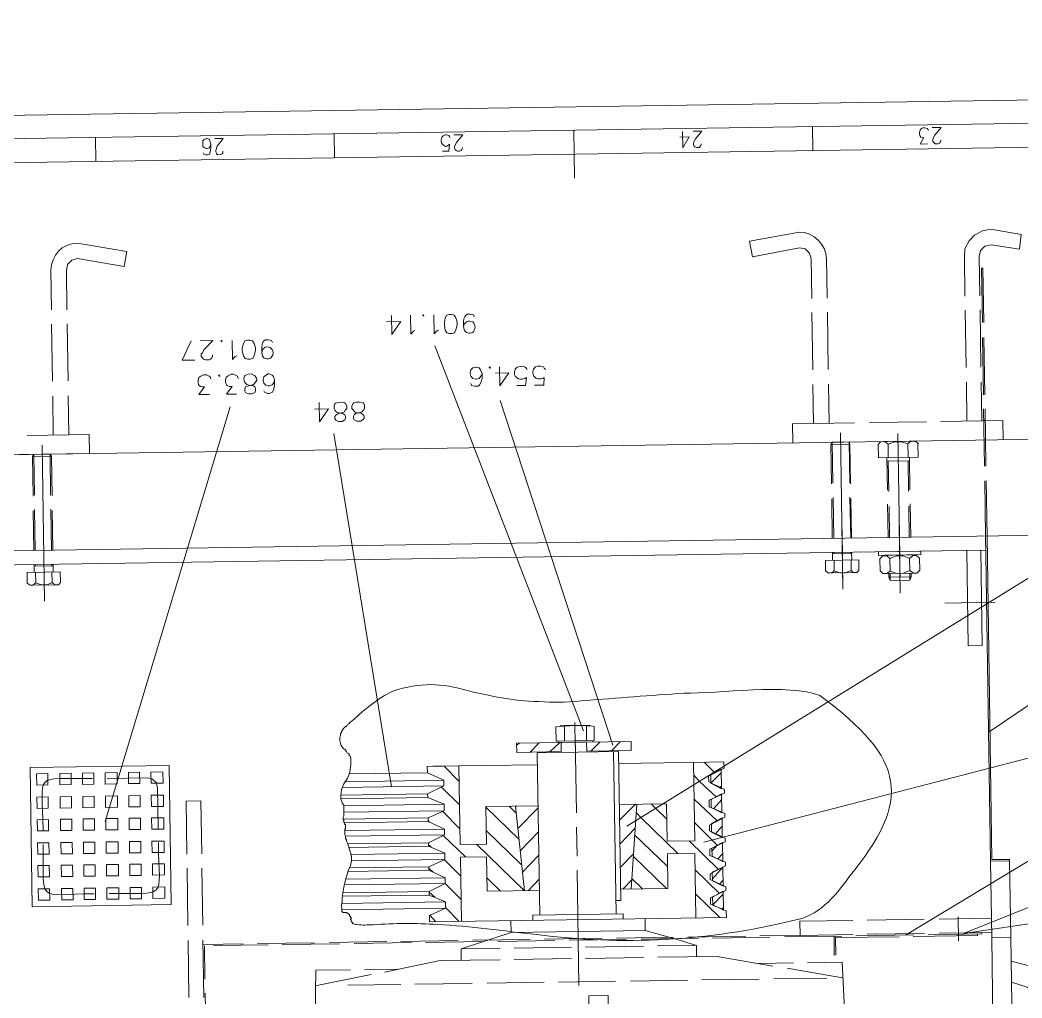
# Model space of a CAD drawing. Header units: millimetres. Extents: x -48 to 5523, y -114 to 5147.
# Drawn here: x -43.624 to -42.442, y -112.062 to -110.909 of the extents above; entities that cross this region are included whole.
import ezdxf

# ---------------------------------------------------------------- set-up
doc = ezdxf.new("R2010")
doc.units = ezdxf.units.MM
doc.layers.add('PDF_Geometry', color=7, linetype='Continuous')

msp = doc.modelspace()

# ---------------------------------------------------------------- linework, layer by layer
at = {"layer": 'PDF_Geometry', "lineweight": 13}
for points in [[(-47.5984, -114.4313), (-47.6491, -111.0825), (-36.2071, -110.9093), (-36.1564, -114.258)], [(-47.5713, -114.4034), (-47.6212, -111.1096), (-36.2909, -110.938), (-36.241, -114.2318)], [(-47.5434, -114.3747), (-47.5925, -111.1375), (-36.3188, -110.9668), (-36.2697, -114.2039)], [(-43.1148, -111.2789), (-43.1115, -111.278), (-43.1099, -111.2747), (-43.1083, -111.2688), (-43.1083, -111.2655), (-43.1101, -111.2605), (-43.1118, -111.2572), (-43.1152, -111.2564), (-43.1177, -111.2564), (-43.121, -111.2573), (-43.1226, -111.2607), (-43.1233, -111.2657), (-43.1233, -111.269), (-43.1224, -111.2749), (-43.1207, -111.2782), (-43.1173, -111.2789)], [(-43.3527, -111.3092), (-43.3494, -111.3083), (-43.3478, -111.3049), (-43.3462, -111.2991), (-43.3462, -111.2957), (-43.348, -111.2908), (-43.3497, -111.2875), (-43.3531, -111.2867), (-43.3556, -111.2867), (-43.3589, -111.2876), (-43.3605, -111.291), (-43.3621, -111.296), (-43.362, -111.2993), (-43.3603, -111.3051), (-43.3586, -111.3084), (-43.3552, -111.3092)], [(-43.3504, -111.35), (-43.3471, -111.3483), (-43.3463, -111.3466), (-43.3464, -111.3441), (-43.3472, -111.3416), (-43.3489, -111.3408), (-43.3539, -111.34), (-43.3564, -111.3392), (-43.359, -111.3368), (-43.3598, -111.3343), (-43.3599, -111.3318), (-43.3591, -111.3293), (-43.3583, -111.3284), (-43.3549, -111.3267), (-43.3508, -111.3266), (-43.3474, -111.3283), (-43.3466, -111.3291), (-43.3449, -111.3316), (-43.3448, -111.3341), (-43.3481, -111.3391), (-43.3514, -111.34), (-43.3556, -111.3409), (-43.3581, -111.3418), (-43.3588, -111.3443), (-43.3588, -111.3468), (-43.358, -111.3484), (-43.3546, -111.35)], [(-43.2441, -111.3825), (-43.2408, -111.3808), (-43.24, -111.3791), (-43.24, -111.3766), (-43.2409, -111.375), (-43.2434, -111.3734), (-43.2476, -111.3726), (-43.2509, -111.3718), (-43.2526, -111.3693), (-43.2535, -111.3677), (-43.2535, -111.3643), (-43.2527, -111.3618), (-43.2519, -111.361), (-43.2486, -111.3601), (-43.2444, -111.36), (-43.2411, -111.3608), (-43.2402, -111.3616), (-43.2385, -111.3641), (-43.2385, -111.3675), (-43.2401, -111.3691), (-43.2418, -111.3717), (-43.2451, -111.3726), (-43.2492, -111.3735), (-43.2517, -111.3752), (-43.2525, -111.3768), (-43.2525, -111.3793), (-43.2516, -111.381), (-43.2483, -111.3826)], [(-43.2224, -111.3822), (-43.2191, -111.3805), (-43.2183, -111.3788), (-43.2183, -111.3763), (-43.2192, -111.3747), (-43.2217, -111.373), (-43.2259, -111.3723), (-43.2293, -111.3715), (-43.231, -111.369), (-43.2327, -111.3674), (-43.2327, -111.364), (-43.2311, -111.3615), (-43.2303, -111.3607), (-43.2269, -111.3598), (-43.2228, -111.3597), (-43.2194, -111.3605), (-43.2186, -111.3613), (-43.2177, -111.3638), (-43.2177, -111.3671), (-43.2185, -111.3688), (-43.2209, -111.3714), (-43.2234, -111.3722), (-43.2284, -111.3731), (-43.23, -111.3748), (-43.2308, -111.3765), (-43.2308, -111.379), (-43.23, -111.3807), (-43.2266, -111.3823)], [(-42.6563, -111.3961), (-42.6535, -111.5803)], [(-42.5888, -111.3968), (-42.5866, -111.5418)], [(-43.5419, -111.4204), (-43.7902, -111.4241)], [(-42.5616, -111.5397), (-42.5617, -111.5356), (-42.6117, -111.5363), (-42.6116, -111.5405)], [(-42.6099, -111.5446), (-42.6066, -111.5412), (-42.6016, -111.5412), (-42.5982, -111.5444), (-42.598, -111.5586), (-42.6013, -111.562), (-42.6063, -111.5621), (-42.6097, -111.5588)], [(-42.563, -111.5581), (-42.5632, -111.5439), (-42.5666, -111.5406), (-42.5708, -111.5407), (-42.5749, -111.5441), (-42.5747, -111.5583), (-42.5705, -111.5615), (-42.5663, -111.5615)], [(-43.4455, -111.9523), (-43.448, -111.7882), (-43.6121, -111.7907), (-43.6096, -111.9548)], [(-42.8092, -111.8093), (-42.7966, -111.8158), (-42.797, -111.7925), (-42.8094, -111.7993)], [(-43.591, -111.8112), (-43.5912, -111.7978), (-43.6045, -111.798), (-43.6043, -111.8114)], [(-43.5635, -111.8108), (-43.5637, -111.7974), (-43.577, -111.7976), (-43.5768, -111.811)], [(-43.5368, -111.8104), (-43.537, -111.797), (-43.5503, -111.7972), (-43.5501, -111.8106)], [(-43.5093, -111.8099), (-43.5095, -111.7966), (-43.5237, -111.7968), (-43.5235, -111.8102)], [(-43.4827, -111.8095), (-43.4829, -111.7962), (-43.4962, -111.7964), (-43.496, -111.8097)], [(-43.4552, -111.8091), (-43.4554, -111.7958), (-43.4695, -111.796), (-43.4693, -111.8093)], [(-43.5906, -111.8387), (-43.5908, -111.8253), (-43.6041, -111.8255), (-43.6039, -111.8389)], [(-43.5631, -111.8383), (-43.5633, -111.8249), (-43.5766, -111.8251), (-43.5764, -111.8385)], [(-43.5364, -111.8379), (-43.5366, -111.8245), (-43.5499, -111.8247), (-43.5497, -111.8381)], [(-43.5089, -111.8374), (-43.5091, -111.8241), (-43.5233, -111.8243), (-43.5231, -111.8377)], [(-43.4822, -111.837), (-43.4824, -111.8237), (-43.4958, -111.8239), (-43.4956, -111.8372)], [(-43.4547, -111.8366), (-43.4549, -111.8233), (-43.4691, -111.8235), (-43.4689, -111.8368)], [(-42.8088, -111.8377), (-42.7962, -111.8441), (-42.7966, -111.8216), (-42.809, -111.8285)], [(-43.5627, -111.8649), (-43.5629, -111.8516), (-43.5762, -111.8518), (-43.576, -111.8651)], [(-43.536, -111.8645), (-43.5362, -111.8512), (-43.5495, -111.8514), (-43.5493, -111.8647)], [(-43.5085, -111.8641), (-43.5087, -111.8508), (-43.5229, -111.851), (-43.5227, -111.8643)], [(-43.4818, -111.8637), (-43.482, -111.8504), (-43.4954, -111.8506), (-43.4952, -111.8639)], [(-43.4543, -111.8633), (-43.4545, -111.8499), (-43.4687, -111.8502), (-43.4685, -111.8635)], [(-42.8084, -111.8668), (-42.7958, -111.8733), (-42.7961, -111.85), (-42.8085, -111.8568)], [(-43.5902, -111.8653), (-43.5904, -111.852), (-43.6037, -111.8522), (-43.6035, -111.8655)], [(-43.5897, -111.8928), (-43.5899, -111.8795), (-43.6033, -111.8797), (-43.6031, -111.893)], [(-43.5622, -111.8924), (-43.5624, -111.8791), (-43.5758, -111.8793), (-43.5756, -111.8926)], [(-43.5356, -111.892), (-43.5358, -111.8787), (-43.5491, -111.8789), (-43.5489, -111.8922)], [(-43.5081, -111.8916), (-43.5083, -111.8783), (-43.5224, -111.8785), (-43.5222, -111.8918)], [(-43.4814, -111.8912), (-43.4816, -111.8779), (-43.4949, -111.8781), (-43.4947, -111.8914)], [(-43.4539, -111.8908), (-43.4541, -111.8774), (-43.4683, -111.8777), (-43.4681, -111.891)], [(-42.8079, -111.8952), (-42.7953, -111.9016), (-42.7957, -111.8791), (-42.8081, -111.886)], [(-43.5893, -111.9195), (-43.5895, -111.9062), (-43.6029, -111.9064), (-43.6027, -111.9197)], [(-43.5618, -111.9191), (-43.562, -111.9057), (-43.5754, -111.906), (-43.5752, -111.9193)], [(-43.5352, -111.9187), (-43.5354, -111.9053), (-43.5487, -111.9055), (-43.5485, -111.9189)], [(-43.5077, -111.9183), (-43.5079, -111.9049), (-43.522, -111.9051), (-43.5218, -111.9185)], [(-43.481, -111.9179), (-43.4812, -111.9045), (-43.4945, -111.9047), (-43.4943, -111.9181)], [(-43.4535, -111.9174), (-43.4537, -111.9041), (-43.4679, -111.9043), (-43.4677, -111.9177)], [(-42.8075, -111.9243), (-42.7949, -111.9308), (-42.7952, -111.9083), (-42.8077, -111.9143)], [(-43.5889, -111.947), (-43.5891, -111.9337), (-43.6024, -111.9339), (-43.6022, -111.9472)], [(-43.5614, -111.9466), (-43.5616, -111.9332), (-43.575, -111.9334), (-43.5747, -111.9468)], [(-43.5348, -111.9462), (-43.535, -111.9328), (-43.5483, -111.933), (-43.5481, -111.9464)], [(-43.5073, -111.9458), (-43.5075, -111.9324), (-43.5216, -111.9326), (-43.5214, -111.946)], [(-43.4806, -111.9454), (-43.4808, -111.932), (-43.4941, -111.9322), (-43.4939, -111.9456)], [(-43.4531, -111.9449), (-43.4533, -111.9316), (-43.4675, -111.9318), (-43.4673, -111.9452)], [(-42.9274, -112.2628), (-42.9499, -112.2632), (-42.953, -112.0599), (-42.9305, -112.0595)]]:
    msp.add_lwpolyline(points, close=True, dxfattribs=at)
for points in [[(-42.6889, -111.0633), (-42.6893, -111.0349)], [(-42.554, -111.0554), (-42.5623, -111.0555), (-42.5582, -111.0479), (-42.5599, -111.048), (-42.5616, -111.0472), (-42.5624, -111.0463), (-42.5633, -111.0439), (-42.5633, -111.0422), (-42.5626, -111.0388), (-42.5609, -111.0372), (-42.5593, -111.0363), (-42.5568, -111.0363), (-42.5542, -111.0371), (-42.5534, -111.0379), (-42.5525, -111.0395)], [(-42.5382, -111.051), (-42.5382, -111.0518), (-42.539, -111.0535), (-42.5398, -111.0543), (-42.5415, -111.0552), (-42.5448, -111.0552), (-42.5465, -111.0536), (-42.5474, -111.052), (-42.5474, -111.0503), (-42.5466, -111.0478), (-42.545, -111.0452), (-42.5376, -111.036), (-42.5484, -111.0361)], [(-43.5346, -111.0761), (-43.535, -111.0477)], [(-43.253, -111.0718), (-43.2534, -111.0435)], [(-43.1256, -111.064), (-43.1181, -111.0639), (-43.1174, -111.0556), (-43.1182, -111.0564), (-43.1207, -111.0581), (-43.1223, -111.0582), (-43.1248, -111.0565), (-43.1265, -111.0549), (-43.1274, -111.0524), (-43.1274, -111.0507), (-43.1267, -111.0474), (-43.125, -111.0457), (-43.1225, -111.0448), (-43.1209, -111.0448), (-43.1183, -111.0456), (-43.1175, -111.0464), (-43.1166, -111.0481)], [(-43.1023, -111.0595), (-43.1023, -111.0604), (-43.1031, -111.062), (-43.1039, -111.0629), (-43.1056, -111.0637), (-43.1081, -111.0638), (-43.1097, -111.063), (-43.1106, -111.0621), (-43.1115, -111.0605), (-43.1115, -111.0588), (-43.1107, -111.0563), (-43.1091, -111.0538), (-43.1017, -111.0445), (-43.1125, -111.0447)], [(-42.9705, -111.0675), (-42.9709, -111.0392), (-42.9701, -111.0959)], [(-42.8426, -111.0406), (-42.8423, -111.0598), (-42.835, -111.0471), (-42.8458, -111.0473)], [(-42.8207, -111.0553), (-42.8207, -111.0561), (-42.8215, -111.0578), (-42.8223, -111.0586), (-42.8231, -111.0595), (-42.8264, -111.0595), (-42.8281, -111.0587), (-42.829, -111.0579), (-42.8298, -111.0562), (-42.8298, -111.0546), (-42.829, -111.0521), (-42.8274, -111.0495), (-42.8201, -111.0402), (-42.8301, -111.0404)], [(-43.4081, -111.0658), (-43.4072, -111.0675), (-43.4047, -111.0683), (-43.403, -111.0682), (-43.4005, -111.0674), (-43.3998, -111.0649), (-43.399, -111.0598), (-43.3991, -111.0557), (-43.4, -111.0515), (-43.4008, -111.0499), (-43.4033, -111.0491), (-43.4042, -111.0491), (-43.4066, -111.05), (-43.4083, -111.0517), (-43.4082, -111.0583), (-43.4065, -111.06), (-43.404, -111.0608), (-43.4031, -111.0607), (-43.4007, -111.0599), (-43.3999, -111.0582), (-43.3991, -111.0557)], [(-43.3848, -111.0638), (-43.3847, -111.0663), (-43.3855, -111.0671), (-43.3872, -111.068), (-43.3905, -111.0681), (-43.3922, -111.0672), (-43.3922, -111.0664), (-43.3931, -111.0648), (-43.3931, -111.0631), (-43.3915, -111.0581), (-43.3842, -111.0488), (-43.3942, -111.0489)], [(-42.6904, -111.2375), (-42.6911, -111.1908), (-42.6929, -111.1842), (-42.6979, -111.1792), (-42.7046, -111.1777), (-42.7603, -111.1885), (-42.7639, -111.1702), (-42.7049, -111.1593)], [(-42.4921, -111.2345), (-42.4928, -111.1878), (-42.4912, -111.1811), (-42.4863, -111.176), (-42.4788, -111.1743), (-42.4454, -111.1796), (-42.4432, -111.1621), (-42.4791, -111.1559), (-42.4891, -111.1577), (-42.4982, -111.1629), (-42.5047, -111.1697), (-42.5096, -111.1789), (-42.5103, -111.1881), (-42.5096, -111.2347)], [(-44.3934, -112.15), (-44.7659, -112.1557), (-44.775, -111.5524), (-42.4178, -111.5167), (-42.4229, -111.1776), (-42.1646, -111.1737)], [(-43.5686, -111.2508), (-43.5693, -111.2041), (-43.5678, -111.1974), (-43.5628, -111.1923), (-43.5562, -111.1906), (-43.5011, -111.1997), (-43.498, -111.1822), (-43.5565, -111.1722)], [(-42.6721, -111.2372), (-42.6728, -111.1905)], [(-43.587, -111.2511), (-43.5877, -111.2044)], [(-42.4874, -111.2661), (-42.4884, -111.2019), (-42.4901, -111.2019), (-42.4891, -111.2661)], [(-43.186, -111.2575), (-43.1856, -111.28), (-43.175, -111.2648), (-43.1917, -111.2651)], [(-43.1582, -111.2754), (-43.1599, -111.2763), (-43.1631, -111.2796), (-43.1635, -111.2571)], [(-43.1485, -111.2586), (-43.1476, -111.2577), (-43.1485, -111.2569), (-43.1493, -111.2578)], [(-43.1299, -111.275), (-43.1324, -111.2758), (-43.1356, -111.2792), (-43.136, -111.2567)], [(-43.0893, -111.2568), (-43.0884, -111.2593)], [(-42.6891, -111.3216), (-42.6901, -111.2541)], [(-42.6708, -111.3214), (-42.6718, -111.2539)], [(-42.5083, -111.3189), (-42.5093, -111.2514)], [(-42.4908, -111.3186), (-42.4918, -111.2511)], [(-43.5857, -111.3352), (-43.5867, -111.2677)], [(-43.5673, -111.3349), (-43.5684, -111.2674)], [(-43.0898, -111.2777), (-43.0931, -111.2786), (-43.0948, -111.2786), (-43.0973, -111.2778), (-43.0999, -111.2753), (-43.1008, -111.2712), (-43.1, -111.2678), (-43.0975, -111.2653), (-43.095, -111.2644), (-43.0934, -111.2644), (-43.09, -111.2652)], [(-42.4878, -111.3511), (-42.4888, -111.2836)], [(-42.4861, -111.3511), (-42.4872, -111.2836)], [(-43.4177, -111.3102), (-43.4327, -111.3104), (-43.4222, -111.2877)], [(-43.397, -111.304), (-43.3969, -111.3057), (-43.3977, -111.3074), (-43.3994, -111.3091), (-43.401, -111.3099), (-43.4052, -111.31), (-43.4077, -111.3092), (-43.4086, -111.3075), (-43.4103, -111.3059), (-43.4103, -111.3034), (-43.4087, -111.3017), (-43.4071, -111.2983), (-43.3964, -111.2873), (-43.4114, -111.2876)], [(-43.3864, -111.2889), (-43.3855, -111.288), (-43.3864, -111.2872), (-43.3872, -111.288)], [(-43.3678, -111.3052), (-43.3703, -111.3061), (-43.3735, -111.3095), (-43.3739, -111.287)], [(-43.3272, -111.2871), (-43.3263, -111.2896)], [(-43.1346, -111.2934), (-42.9594, -111.7474)], [(-43.3286, -111.308), (-43.331, -111.3088), (-43.3327, -111.3089), (-43.3361, -111.3081), (-43.3378, -111.3056), (-43.3387, -111.3015)], [(-43.079, -111.3317), (-43.0791, -111.3259), (-43.0808, -111.3217), (-43.0825, -111.3193), (-43.0859, -111.3185), (-43.0867, -111.3185), (-43.09, -111.3194), (-43.0925, -111.3219), (-43.0933, -111.3252), (-43.0933, -111.3261), (-43.0924, -111.3294), (-43.0898, -111.3319), (-43.0865, -111.3326), (-43.0857, -111.3326), (-43.0823, -111.3318), (-43.0807, -111.3292), (-43.0791, -111.3259)], [(-43.07, -111.3207), (-43.0692, -111.3191), (-43.07, -111.3182), (-43.0709, -111.3191)], [(-43.0584, -111.3181), (-43.058, -111.3406), (-43.0474, -111.3254), (-43.0633, -111.3256)], [(-43.0408, -111.3245), (-43.04, -111.3211), (-43.0375, -111.3186), (-43.0342, -111.3177), (-43.0309, -111.3176), (-43.0284, -111.3184), (-43.0267, -111.3201), (-43.0258, -111.3217)], [(-43.0172, -111.3399), (-43.0064, -111.3398), (-43.0057, -111.3306), (-43.0065, -111.3314), (-43.0098, -111.3323), (-43.0132, -111.3324), (-43.0157, -111.3316), (-43.0182, -111.3291), (-43.0191, -111.3258), (-43.0191, -111.3241), (-43.0183, -111.3208), (-43.0159, -111.3182), (-43.0134, -111.3174), (-43.0101, -111.3173), (-43.0067, -111.3181), (-43.0058, -111.3198), (-43.0042, -111.3214)], [(-43.4132, -111.3309), (-43.4108, -111.3292), (-43.4074, -111.3275), (-43.4041, -111.3275), (-43.4008, -111.3291), (-43.3999, -111.3299), (-43.399, -111.3324)], [(-43.3891, -111.3297), (-43.3883, -111.3289), (-43.3891, -111.3272), (-43.3899, -111.3289)], [(-43.3688, -111.3503), (-43.3804, -111.3504), (-43.3739, -111.3412), (-43.3772, -111.3412), (-43.3797, -111.3404), (-43.3806, -111.3396), (-43.3815, -111.3363), (-43.3815, -111.3338), (-43.3807, -111.3304), (-43.3783, -111.3287), (-43.3749, -111.327), (-43.3724, -111.327), (-43.3691, -111.3286), (-43.3674, -111.3294), (-43.3665, -111.3319)], [(-43.3363, -111.3464), (-43.3355, -111.3481), (-43.3321, -111.3497), (-43.3296, -111.3497), (-43.3263, -111.3479), (-43.3247, -111.3446), (-43.3239, -111.3396), (-43.324, -111.3337), (-43.3249, -111.3296), (-43.3266, -111.328), (-43.33, -111.3263), (-43.3316, -111.3264), (-43.3366, -111.3298), (-43.3373, -111.3331), (-43.3373, -111.3339), (-43.3365, -111.3373), (-43.3339, -111.3397), (-43.3314, -111.3405), (-43.3297, -111.3405), (-43.3264, -111.3396), (-43.3248, -111.3371), (-43.324, -111.3337)], [(-43.038, -111.3402), (-43.028, -111.3401), (-43.0265, -111.3309)], [(-43.4004, -111.3507), (-43.4129, -111.3509), (-43.4064, -111.3417)], [(-43.0923, -111.3377), (-43.0914, -111.3402)], [(-42.6882, -111.385), (-42.6889, -111.3391)], [(-42.6698, -111.3847), (-42.6705, -111.3388)], [(-42.5073, -111.3822), (-42.508, -111.3364)], [(-42.4898, -111.382), (-42.4905, -111.3361)], [(-43.5847, -111.3985), (-43.5854, -111.3527)], [(-43.5664, -111.3983), (-43.5671, -111.3524)], [(-43.5236, -111.8543), (-43.376, -111.3654)], [(-43.2711, -111.3604), (-43.2708, -111.3829), (-43.2601, -111.3678), (-43.2768, -111.368)], [(-43.0578, -111.358), (-42.9249, -111.7644)], [(-42.4865, -111.4352), (-42.4876, -111.3677)], [(-42.4849, -111.4352), (-42.4859, -111.3677)], [(-42.6398, -111.3842), (-42.7132, -111.3853), (-42.7128, -111.4078)], [(-42.5548, -111.3829), (-42.6223, -111.384)], [(-42.4645, -111.4041), (-42.4648, -111.3816), (-42.5382, -111.3827)], [(-43.6156, -111.399), (-43.5422, -111.3979), (-43.5419, -111.4204)], [(-43.2539, -111.3969), (-43.1859, -111.8134)], [(-42.4195, -111.4034), (-44.0552, -111.4282), (-44.8442, -111.4401)], [(-43.5951, -111.5945), (-43.5979, -111.4104)], [(-42.6654, -111.4555), (-42.6662, -111.4071), (-42.6678, -111.4096), (-42.6671, -111.4563)], [(-42.6453, -111.4093), (-42.6678, -111.4096)], [(-42.6462, -111.4068), (-42.6662, -111.4071)], [(-42.6446, -111.456), (-42.6453, -111.4093), (-42.6462, -111.4068), (-42.6454, -111.4551)], [(-42.5767, -111.4249), (-42.5769, -111.4091), (-42.5845, -111.4067), (-42.5928, -111.4068), (-42.6003, -111.4095), (-42.6028, -111.407), (-42.6062, -111.4062), (-42.6095, -111.4071), (-42.6119, -111.4096), (-42.6117, -111.4255), (-42.565, -111.4248), (-42.5653, -111.4089)], [(-42.6062, -111.4062), (-42.5712, -111.4057)], [(-42.6, -111.4253), (-42.6003, -111.4095)], [(-42.5644, -111.4089), (-42.567, -111.4065), (-42.5712, -111.4057), (-42.5745, -111.4066), (-42.5769, -111.4091)], [(-43.6086, -111.4706), (-43.6093, -111.4239), (-43.6077, -111.4214), (-43.607, -111.4697)], [(-43.5868, -111.4236), (-43.6093, -111.4239)], [(-43.5885, -111.4211), (-43.6077, -111.4214)], [(-43.5861, -111.4702), (-43.5868, -111.4236), (-43.5885, -111.4211), (-43.5878, -111.4694)], [(-42.6017, -111.4253), (-42.6011, -111.4636)], [(-42.5745, -111.4632), (-42.575, -111.4249)], [(-42.575, -111.4291), (-42.6016, -111.4295)], [(-42.5994, -111.4653), (-42.6, -111.4295)], [(-42.5761, -111.4649), (-42.5766, -111.4291)], [(-42.4863, -111.4527), (-42.4853, -111.5177), (-42.4849, -111.5402), (-42.4795, -111.901), (-42.457, -111.9007), (-42.457, -111.899), (-42.4778, -111.8993), (-42.4836, -111.5177), (-42.4846, -111.4527)], [(-42.6652, -111.4721), (-42.6644, -111.5204)], [(-42.6452, -111.4718), (-42.6444, -111.5201)], [(-42.6436, -111.5201), (-42.6443, -111.4735)], [(-42.6668, -111.4738), (-42.6661, -111.5205)], [(-42.6009, -111.4803), (-42.6003, -111.5195)], [(-42.5986, -111.5194), (-42.5992, -111.4828)], [(-42.5753, -111.5191), (-42.5758, -111.4824)], [(-42.5736, -111.5191), (-42.5742, -111.4799)], [(-43.6084, -111.4881), (-43.6077, -111.5347)], [(-43.6067, -111.4864), (-43.606, -111.5347)], [(-43.5876, -111.4861), (-43.5868, -111.5344)], [(-43.5852, -111.5344), (-43.5859, -111.4877)], [(-42.6547, -111.5061), (-42.6536, -111.5753)], [(-42.5859, -111.5851), (-42.5872, -111.5051)], [(-42.654, -111.5461), (-42.6546, -111.5103)], [(-42.5865, -111.5459), (-42.5866, -111.5451), (-42.5871, -111.5093)], [(-42.5867, -111.5326), (-42.5867, -111.5359)], [(-44.7748, -111.5691), (-42.485, -111.5344)], [(-42.6657, -111.5463), (-42.6658, -111.5371)], [(-42.6433, -111.5385), (-42.6658, -111.5388)], [(-42.6642, -111.5371), (-42.6642, -111.5388)], [(-42.6442, -111.5368), (-42.6442, -111.5385)], [(-42.6434, -111.5368), (-42.6432, -111.546)], [(-42.6041, -111.5404), (-42.5691, -111.5398)], [(-42.5749, -111.5441), (-42.5824, -111.5409), (-42.5908, -111.541), (-42.5982, -111.5444)], [(-42.5866, -111.5401), (-42.5866, -111.5434), (-42.5867, -111.5368)], [(-42.5867, -111.5376), (-42.5867, -111.5384)], [(-42.4909, -111.5345), (-42.4892, -111.647), (-42.5058, -111.6472), (-42.5075, -111.5347)], [(-43.6074, -111.5514), (-43.6073, -111.5606)], [(-43.6074, -111.5531), (-43.5849, -111.5527)], [(-43.6057, -111.5514), (-43.6057, -111.553)], [(-43.5866, -111.5511), (-43.5866, -111.5527)], [(-43.5848, -111.5602), (-43.5849, -111.5511)], [(-42.644, -111.546), (-42.6439, -111.5585), (-42.6413, -111.5609), (-42.6372, -111.5609), (-42.6347, -111.5583), (-42.6349, -111.5458), (-42.674, -111.5464), (-42.6739, -111.5589), (-42.6705, -111.5614), (-42.6663, -111.5613), (-42.6639, -111.5588), (-42.664, -111.5463)], [(-42.5864, -111.5551), (-42.5865, -111.5476)], [(-42.5864, -111.5576), (-42.5864, -111.5559)], [(-43.6056, -111.5605), (-43.6054, -111.573), (-43.6087, -111.5756), (-43.612, -111.5756), (-43.6154, -111.5732), (-43.6156, -111.5607), (-43.5764, -111.5601), (-43.5763, -111.5726), (-43.5787, -111.5751), (-43.5829, -111.5752), (-43.5862, -111.5727), (-43.5864, -111.5602)], [(-42.4271, -111.5627), (-42.9085, -111.86)], [(-42.6688, -111.5613), (-42.6388, -111.5609)], [(-42.6639, -111.5588), (-42.6572, -111.5612), (-42.6505, -111.5611), (-42.6439, -111.5585)], [(-42.6038, -111.562), (-42.5688, -111.5615)], [(-42.5996, -111.562), (-42.5996, -111.5661), (-42.5978, -111.5703)], [(-42.5996, -111.5661), (-42.5729, -111.5657)], [(-42.598, -111.5586), (-42.5905, -111.5618), (-42.5821, -111.5617), (-42.5747, -111.5583)], [(-42.598, -111.5619), (-42.5978, -111.5703), (-42.5745, -111.5699), (-42.5746, -111.5616)], [(-42.5862, -111.5659), (-42.5863, -111.5593)], [(-42.573, -111.5616), (-42.5729, -111.5657), (-42.5745, -111.5699)], [(-43.5812, -111.5752), (-43.6104, -111.5756)], [(-43.6054, -111.573), (-43.5987, -111.5754), (-43.592, -111.5753), (-43.5862, -111.5727)], [(-42.5333, -111.5968), (-42.4741, -111.5959)], [(-42.481, -111.7485), (-42.2623, -111.601)], [(-43.2468, -111.7568), (-43.2468, -111.7551), (-43.246, -111.7534), (-43.246, -111.7509), (-43.2452, -111.7501), (-43.2452, -111.7493), (-43.2444, -111.7484), (-43.2444, -111.7476), (-43.2436, -111.7467), (-43.2436, -111.7459), (-43.2428, -111.7459), (-43.2428, -111.7451), (-43.2403, -111.7425), (-43.2395, -111.7425), (-43.2387, -111.7417), (-43.2378, -111.74), (-43.2362, -111.7391), (-43.2345, -111.7374), (-43.2321, -111.7357)], [(-42.9919, -111.7429), (-42.9917, -111.7596), (-42.9467, -111.7589), (-42.9469, -111.7422)], [(-42.952, -111.7407), (-42.987, -111.7412)], [(-42.9819, -111.7428), (-42.9817, -111.7594)], [(-42.9695, -111.7376), (-42.9691, -111.7651)], [(-42.9561, -111.7424), (-42.9559, -111.7591)], [(-42.9693, -111.7534), (-42.9679, -111.8442)], [(-42.3259, -111.7512), (-42.8174, -111.8786)], [(-42.9858, -111.7612), (-42.9857, -111.772), (-43.0382, -111.7728), (-43.0383, -111.762), (-42.9033, -111.7599), (-42.9032, -111.7708), (-42.9557, -111.7716), (-42.9558, -111.7607)], [(-43.0383, -111.7645), (-43.035, -111.7619)], [(-43.0117, -111.7616), (-43.0223, -111.7726)], [(-42.999, -111.7722), (-42.9875, -111.7612)], [(-42.9484, -111.7589), (-42.9483, -111.7606), (-42.9892, -111.7612), (-42.9892, -111.7596)], [(-42.9507, -111.7715), (-42.94, -111.7605)], [(-42.9158, -111.7601), (-42.9265, -111.7711)], [(-43.2339, -111.7824), (-43.2339, -111.7791), (-43.2348, -111.7774), (-43.2356, -111.7766), (-43.2356, -111.775), (-43.2365, -111.7741), (-43.2382, -111.7733), (-43.239, -111.7717), (-43.2407, -111.77)], [(-43.0111, -111.9649), (-43.014, -111.7733), (-42.9182, -111.7718), (-42.9155, -111.9476), (-42.9213, -111.9477)], [(-42.924, -111.7719), (-42.9211, -111.9635)], [(-43.2439, -111.9426), (-43.1415, -111.9411), (-43.1222, -111.9491), (-43.122, -111.9566), (-43.1411, -111.9652), (-43.141, -111.9727), (-42.791, -111.9674), (-42.7911, -111.9599), (-42.8096, -111.9519), (-42.8097, -111.9444), (-42.7915, -111.9357), (-42.7916, -111.9316), (-42.81, -111.9227), (-42.8101, -111.916), (-42.7919, -111.9066), (-42.792, -111.9024), (-42.8105, -111.8944), (-42.8106, -111.8869), (-42.7924, -111.8783), (-42.7924, -111.8741), (-42.8109, -111.8652), (-42.811, -111.8585), (-42.7928, -111.8491), (-42.7929, -111.8449), (-42.8113, -111.8369), (-42.8114, -111.8294), (-42.7932, -111.8208), (-42.7933, -111.8166), (-42.8118, -111.8077), (-42.8119, -111.801), (-42.7937, -111.7916), (-42.7938, -111.7841)], [(-43.1438, -111.7894), (-43.1436, -111.7969), (-43.1243, -111.8058), (-43.1242, -111.8124), (-43.1433, -111.8219), (-43.1432, -111.8261), (-43.1239, -111.8341), (-43.1238, -111.8416), (-43.1428, -111.8502), (-43.1428, -111.8544), (-43.2411, -111.8559)], [(-43.013, -111.8358), (-43.0747, -111.8367), (-43.074, -111.8809), (-43.1049, -111.8813), (-43.1063, -111.7888), (-43.1438, -111.7894), (-43.1436, -111.7969), (-43.2361, -111.7983)], [(-43.0138, -111.7874), (-43.1371, -111.7893)], [(-43.1238, -111.7891), (-43.106, -111.8072)], [(-42.8113, -111.7844), (-42.9179, -111.786)], [(-42.7937, -111.7916), (-42.7938, -111.7841), (-42.8296, -111.7846), (-42.8282, -111.8771), (-42.8607, -111.8776), (-42.8614, -111.8335), (-42.9172, -111.8343)], [(-42.8171, -111.7845), (-42.8044, -111.7968)], [(-43.461, -111.8625), (-43.4617, -111.8142), (-43.4635, -111.8084), (-43.4677, -111.8043), (-43.4736, -111.8027), (-43.5211, -111.8035)], [(-42.8294, -111.7996), (-42.8226, -111.807), (-42.8032, -111.8251)], [(-42.7969, -111.7966), (-42.8092, -111.8093)], [(-43.1242, -111.8124), (-43.2442, -111.8143)], [(-43.1243, -111.8058), (-43.2402, -111.8075)], [(-43.1267, -111.8141), (-43.1056, -111.8347)], [(-42.7983, -111.8142), (-42.7967, -111.8125)], [(-43.1433, -111.8219), (-43.2457, -111.8234)], [(-43.1432, -111.8261), (-43.2457, -111.8276)], [(-42.829, -111.828), (-42.8019, -111.8534)], [(-42.5798, -111.9884), (-42.3023, -111.8208)], [(-43.4097, -111.8926), (-43.4107, -111.8301), (-43.4282, -111.8304), (-43.4272, -111.8929)], [(-43.2422, -111.8376), (-43.2422, -111.8351), (-43.2431, -111.8334), (-43.2439, -111.8326), (-43.244, -111.8318)], [(-43.1239, -111.8341), (-43.2422, -111.8359)], [(-43.0857, -111.881), (-43.029, -111.936), (-43.0397, -111.8362)], [(-43.0747, -111.8375), (-43.0358, -111.8753)], [(-43.0472, -111.8363), (-43.0387, -111.8445)], [(-43.038, -111.8361), (-43.0397, -111.837)], [(-43.013, -111.8383), (-43.0368, -111.8628)], [(-42.898, -111.834), (-42.9169, -111.8526)], [(-42.9032, -111.9341), (-42.8964, -111.834)], [(-42.8797, -111.8337), (-42.8746, -111.8387), (-42.8611, -111.8518)], [(-42.7965, -111.8283), (-42.8063, -111.8393)], [(-43.2402, -111.86), (-43.2402, -111.8584), (-43.2411, -111.8575), (-43.2411, -111.8559), (-43.2419, -111.8551), (-43.242, -111.8526), (-43.2428, -111.8517), (-43.2429, -111.8492), (-43.242, -111.8476)], [(-43.1238, -111.8416), (-43.2421, -111.8434)], [(-43.1428, -111.8502), (-43.242, -111.8517)], [(-43.1254, -111.8425), (-43.1051, -111.863)], [(-42.8971, -111.844), (-42.892, -111.8498), (-42.848, -111.8924)], [(-43.1235, -111.8633), (-43.2409, -111.865)], [(-43.1428, -111.8544), (-43.1235, -111.8633), (-43.1234, -111.8699), (-43.1424, -111.8794), (-43.1423, -111.8836), (-43.123, -111.8916), (-43.1229, -111.8991), (-43.142, -111.9077), (-43.1419, -111.9119), (-43.2369, -111.9133)], [(-43.1428, -111.8536), (-43.1411, -111.8552)], [(-42.9676, -111.8609), (-42.9671, -111.8951)], [(-42.8985, -111.8624), (-42.9165, -111.881)], [(-42.8285, -111.8555), (-42.8015, -111.8826)], [(-42.8077, -111.8568), (-42.8085, -111.8577)], [(-42.8042, -111.8693), (-42.796, -111.86)], [(-43.2329, -111.8983), (-43.233, -111.8958), (-43.2339, -111.8933), (-43.2339, -111.8916), (-43.2356, -111.8866), (-43.2356, -111.885), (-43.2365, -111.8833), (-43.2374, -111.8808), (-43.2391, -111.8775), (-43.2391, -111.8759), (-43.24, -111.8742), (-43.24, -111.8717), (-43.2409, -111.87), (-43.2409, -111.8667)], [(-43.1234, -111.8699), (-43.24, -111.8717)], [(-43.125, -111.8708), (-43.0988, -111.8962)], [(-43.0743, -111.865), (-43.0328, -111.9052)], [(-43.0126, -111.8666), (-43.0339, -111.8886)], [(-42.8992, -111.8699), (-42.8603, -111.9076)], [(-43.1424, -111.8794), (-43.2374, -111.8808)], [(-43.1423, -111.8836), (-43.2365, -111.885)], [(-43.1423, -111.8819), (-43.139, -111.8843)], [(-42.8349, -111.8772), (-42.8002, -111.9109)], [(-42.8015, -111.8817), (-42.808, -111.8893)], [(-43.123, -111.8916), (-43.2339, -111.8933)], [(-43.0115, -111.9357), (-43.0732, -111.9367), (-43.0738, -111.8959), (-43.1046, -111.8963), (-43.1035, -111.9721)], [(-43.0122, -111.8941), (-43.0318, -111.9144)], [(-42.9005, -111.8924), (-42.9161, -111.9085)], [(-42.8269, -111.9671), (-42.8268, -111.968), (-42.828, -111.8921), (-42.8605, -111.8926), (-42.8599, -111.9335), (-42.9157, -111.9343)], [(-42.9004, -111.8957), (-42.8615, -111.9335)], [(-42.8012, -111.8984), (-42.7955, -111.8925)], [(-43.427, -111.9095), (-43.4259, -111.977)], [(-43.4095, -111.9093), (-43.4084, -111.9768)], [(-43.142, -111.9077), (-43.2353, -111.9091)], [(-43.1229, -111.8991), (-43.2329, -111.9008)], [(-43.1419, -111.9094), (-43.1369, -111.9143)], [(-43.1238, -111.8991), (-43.1043, -111.9188)], [(-42.457, -111.9007), (-42.4556, -111.9907), (-42.4537, -112.1207), (-42.4645, -112.1208), (-42.8111, -112.1261)], [(-42.7952, -111.9083), (-42.8075, -111.9218)], [(-42.4795, -111.901), (-42.4781, -111.991), (-42.4762, -112.121), (-42.4759, -112.1377), (-42.6867, -112.1409), (-42.6846, -112.2783)], [(-42.2978, -111.9008), (-42.5115, -111.9865), (-42.2995, -111.955)], [(-42.4745, -111.8993), (-42.462, -111.8991)], [(-43.1226, -111.9208), (-43.2401, -111.9225)], [(-43.1415, -111.9411), (-43.1415, -111.9369), (-43.1225, -111.9274), (-43.1226, -111.9208), (-43.1419, -111.9119)], [(-43.0734, -111.9209), (-43.0573, -111.9364)], [(-43.0117, -111.9224), (-43.0249, -111.936)], [(-42.9669, -111.9117), (-42.9648, -112.0476)], [(-42.9026, -111.9216), (-42.8899, -111.9339)], [(-42.8277, -111.9113), (-42.7989, -111.9392)], [(-43.2416, -111.9292), (-43.1225, -111.9274), (-43.1039, -111.9463)], [(-42.9025, -111.9233), (-42.9132, -111.9343)], [(-42.7991, -111.9284), (-42.795, -111.9241)], [(-43.1415, -111.9369), (-43.2432, -111.9384)], [(-43.1415, -111.9377), (-43.1347, -111.9434)], [(-42.8273, -111.9396), (-42.7985, -111.9675)], [(-42.7948, -111.94), (-42.8071, -111.9527), (-42.7945, -111.9591), (-42.7948, -111.9366), (-42.8072, -111.9435), (-42.8071, -111.9527)], [(-43.1222, -111.9491), (-43.2446, -111.9509)], [(-43.122, -111.9566), (-43.2445, -111.9584)], [(-43.2437, -111.9618), (-43.2437, -111.9609), (-43.2445, -111.9601), (-43.2445, -111.9576)], [(-43.1221, -111.9558), (-43.106, -111.9722)], [(-42.7962, -111.9583), (-42.7945, -111.9558)], [(-43.2268, -111.9757), (-43.2284, -111.9757), (-43.2301, -111.9749), (-43.231, -111.9749), (-43.2318, -111.9741), (-43.2318, -111.9733), (-43.2326, -111.9733), (-43.2327, -111.9724), (-43.2335, -111.9716), (-43.2335, -111.9699), (-43.2344, -111.97), (-43.2344, -111.9691), (-43.2335, -111.9691), (-43.2336, -111.9674), (-43.2344, -111.9675), (-43.2344, -111.9658), (-43.2353, -111.9658), (-43.2353, -111.9641), (-43.2361, -111.9642), (-43.2361, -111.9633), (-43.237, -111.9633), (-43.237, -111.9625), (-43.2386, -111.9625), (-43.2387, -111.9617)], [(-43.1403, -111.9652), (-43.1335, -111.9726)], [(-42.8868, -111.9689), (-42.8866, -111.983), (-43.0449, -111.9854), (-43.0452, -111.9713)], [(-42.9127, -111.9693), (-42.9128, -111.9634), (-43.0194, -111.965), (-43.0193, -111.9709)], [(-42.6251, -111.9707), (-42.5576, -111.9697)], [(-42.5401, -111.9694), (-42.4785, -111.9685)], [(-42.5177, -111.9666), (-42.5172, -111.9949)], [(-42.704, -111.9886), (-42.7043, -111.9719), (-42.6418, -111.971)], [(-43.0449, -111.9854), (-43.1038, -112.0047), (-43.1036, -112.018)], [(-43.0223, -111.9934), (-43.0898, -111.9944)], [(-42.9373, -111.9921), (-43.0056, -111.9932)], [(-42.909, -111.9934), (-42.9765, -111.9944)], [(-42.8532, -111.9909), (-42.9207, -111.9919)], [(-42.824, -111.9921), (-42.8915, -111.9931)], [(-42.8866, -111.983), (-42.8531, -111.9925), (-42.8264, -112.0005), (-42.8261, -112.0138)], [(-42.7682, -111.9896), (-42.8365, -111.9906)], [(-42.7398, -111.9908), (-42.8073, -111.9918)], [(-42.6415, -111.9877), (-42.704, -111.9886), (-42.7515, -111.9893)], [(-42.6548, -111.9895), (-42.7223, -111.9905)], [(-42.664, -111.9897), (-42.6637, -112.0122)], [(-42.5873, -111.9902), (-42.6623, -111.9913), (-42.662, -112.0121)], [(-42.5698, -111.9882), (-42.6382, -111.9893)], [(-42.6249, -111.9874), (-42.5574, -111.9864)], [(-42.4948, -111.9871), (-42.4948, -111.9888), (-42.5706, -111.9899)], [(-42.4899, -111.9854), (-42.4898, -111.987), (-42.5532, -111.988)], [(-42.5399, -111.9861), (-42.4782, -111.9852)], [(-42.4781, -111.991), (-42.4556, -111.9907)], [(-43.4257, -111.9945), (-43.4247, -112.062)], [(-43.4082, -111.9943), (-43.4072, -112.0618)], [(-43.3606, -111.9985), (-43.4081, -111.9993)], [(-43.4064, -112.0009), (-43.4058, -112.0401)], [(-43.3314, -111.9998), (-43.3956, -112.0007)], [(-43.2765, -111.9973), (-43.3439, -111.9983)], [(-43.2473, -111.9985), (-43.3148, -111.9995)], [(-43.1915, -111.996), (-43.259, -111.997)], [(-43.1623, -111.9972), (-43.2298, -111.9982)], [(-43.1073, -111.9947), (-43.1748, -111.9957)], [(-43.0781, -111.9959), (-43.1456, -111.997)], [(-43.1022, -112.0046), (-43.058, -112.004)], [(-42.9931, -111.9946), (-43.0606, -111.9957)], [(-43.0413, -112.0037), (-42.9738, -112.0027)], [(-42.9572, -112.0024), (-42.8888, -112.0014)], [(-42.8722, -112.0011), (-42.828, -112.0005)], [(-43.0411, -112.017), (-42.9736, -112.016)], [(-42.957, -112.0158), (-42.8886, -112.0147)], [(-42.872, -112.0145), (-42.802, -112.0134), (-42.736, -112.0249)], [(-43.2176, -112.0289), (-43.1776, -112.0283)], [(-43.1943, -112.0319), (-43.1286, -112.0184), (-43.0578, -112.0173)], [(-42.7527, -112.0218), (-42.7119, -112.0212)], [(-42.7193, -112.0272), (-42.6541, -112.0387)], [(-42.6952, -112.021), (-42.6544, -112.0203), (-42.6507, -112.0995)], [(-42.4552, -112.019), (-42.4092, -112.0308), (-42.4058, -112.0333), (-42.4041, -112.0366), (-42.3992, -112.3574), (-42.4008, -112.3615), (-42.4041, -112.3633), (-42.4747, -112.3835)], [(-43.2764, -112.1089), (-43.2751, -112.0298), (-43.2343, -112.0291)], [(-43.21, -112.0346), (-43.2757, -112.0481)], [(-42.8199, -112.0412), (-42.7524, -112.0402)], [(-42.7349, -112.0399), (-42.6724, -112.039)], [(-43.2374, -112.0475), (-43.1749, -112.0466)], [(-43.1582, -112.0463), (-43.0907, -112.0453)], [(-43.0732, -112.045), (-43.0057, -112.044)], [(-42.989, -112.0438), (-42.9216, -112.0427)], [(-42.9041, -112.0425), (-42.8366, -112.0414)], [(-42.4548, -112.044), (-42.4364, -112.0496), (-42.433, -112.052), (-42.4313, -112.0553), (-42.431, -112.0728)], [(-43.4056, -112.0567), (-43.405, -112.0951), (-43.4067, -112.0951)]]:
    msp.add_lwpolyline(points, dxfattribs=at)
for centre, radius, start, end in [((-43.1675, -112.4982), 0.5235, 86.0846, 94.3917), ((-42.9071, -111.1727), 0.8219, 262.464, 283.6888)]:
    msp.add_arc(centre, radius, start, end, dxfattribs=at)
for points in [[(-42.6728, -111.1905), (-42.6732, -111.1742), (-42.6885, -111.1593), (-42.7049, -111.1593)], [(-43.5565, -111.1722), (-43.5746, -111.1732), (-43.5869, -111.1862), (-43.5877, -111.2044)], [(-43.1008, -111.2712), (-43.1013, -111.262), (-43.1009, -111.2532), (-43.0893, -111.2568)], [(-43.09, -111.2652), (-43.0866, -111.2689), (-43.0865, -111.2739), (-43.0898, -111.2777)], [(-43.3387, -111.3015), (-43.3386, -111.2916), (-43.3399, -111.2835), (-43.3272, -111.2871)], [(-43.3387, -111.3015), (-43.3373, -111.2869), (-43.3174, -111.2981), (-43.3286, -111.308)], [(-43.4064, -111.3417), (-43.4146, -111.3423), (-43.415, -111.3378), (-43.4132, -111.3309)], [(-43.0914, -111.3402), (-43.0815, -111.3424), (-43.0818, -111.3411), (-43.079, -111.3317)], [(-43.0265, -111.3309), (-43.0323, -111.3346), (-43.0417, -111.3331), (-43.0408, -111.3245)], [(-43.1843, -111.7008), (-43.1515, -111.6899), (-43.128, -111.691), (-43.0951, -111.7003)], [(-42.8409, -111.7031), (-42.8012, -111.7035), (-42.7172, -111.6914), (-42.6808, -111.7057)], [(-43.2321, -111.7357), (-43.2181, -111.7226), (-43.2018, -111.7088), (-43.1843, -111.7008)], [(-43.0951, -111.7003), (-43.062, -111.7079), (-43.04, -111.7129), (-43.0057, -111.7131)], [(-42.9591, -111.7116), (-42.9196, -111.7092), (-42.8803, -111.7054), (-42.8409, -111.7031)], [(-42.6808, -111.7057), (-42.5786, -111.7815), (-42.5716, -111.8285), (-42.6467, -111.9202)], [(-43.0057, -111.7131), (-42.9903, -111.7146), (-42.9745, -111.7135), (-42.9591, -111.7116)], [(-42.9469, -111.7422), (-42.9555, -111.7407), (-42.9833, -111.7411), (-42.9919, -111.7429)], [(-43.2407, -111.77), (-43.2448, -111.7669), (-43.2472, -111.7619), (-43.2468, -111.7568)], [(-43.2377, -111.8033), (-43.2352, -111.798), (-43.2331, -111.7885), (-43.2339, -111.7824)], [(-43.5386, -111.8037), (-43.6091, -111.8048), (-43.5975, -111.7941), (-43.5968, -111.8646)], [(-43.2457, -111.8234), (-43.2441, -111.8124), (-43.2439, -111.8124), (-43.2377, -111.8033)], [(-43.244, -111.8318), (-43.2457, -111.8296), (-43.2458, -111.8264), (-43.2457, -111.8234)], [(-43.242, -111.8476), (-43.2421, -111.8442), (-43.2421, -111.8409), (-43.2422, -111.8376)], [(-43.2409, -111.8667), (-43.2413, -111.859), (-43.2398, -111.8665), (-43.2402, -111.86)], [(-43.5966, -111.8813), (-43.5954, -111.9512), (-43.6064, -111.9405), (-43.5365, -111.9395)], [(-43.519, -111.9393), (-43.4491, -111.9381), (-43.4598, -111.9491), (-43.4608, -111.8792)], [(-43.2353, -111.9091), (-43.2338, -111.9056), (-43.2333, -111.902), (-43.2329, -111.8983)], [(-43.2439, -111.9451), (-43.2433, -111.9357), (-43.2395, -111.9176), (-43.2353, -111.9091)], [(-42.6467, -111.9202), (-42.663, -111.9433), (-42.6831, -111.9666), (-42.7126, -111.9712)], [(-43.2445, -111.9576), (-43.245, -111.9514), (-43.2443, -111.9505), (-43.2439, -111.9451)], [(-43.2387, -111.9617), (-43.2403, -111.9617), (-43.242, -111.9617), (-43.2437, -111.9618)], [(-43.2076, -111.9762), (-43.2159, -111.9762), (-43.2185, -111.977), (-43.2268, -111.9757)], [(-43.0149, -111.9875), (-43.0545, -111.9837), (-43.0919, -111.9776), (-43.1318, -111.9759)]]:
    msp.add_open_spline(points, degree=3, dxfattribs=at)

doc.saveas('drawing.dxf')
